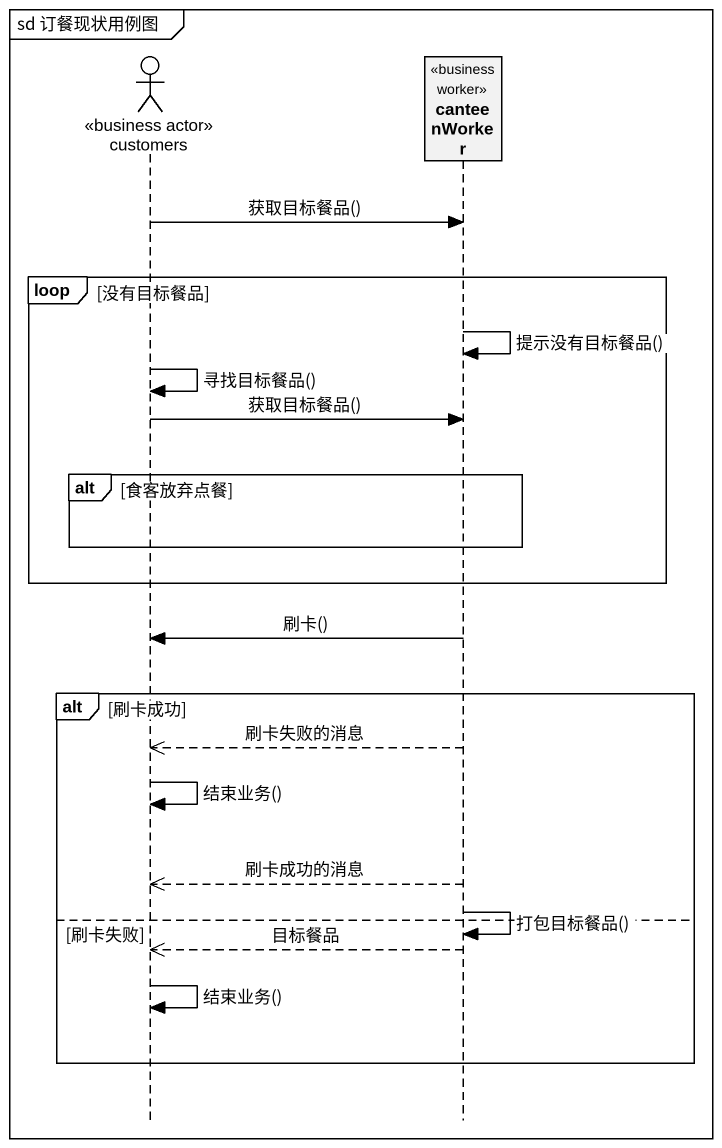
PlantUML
@startuml
mainframe sd 订餐现状用例图
hide footbox
actor customers <<business actor>>
participant canteenWorker <<business worker>>

customers -> canteenWorker : 获取目标餐品()
loop 没有目标餐品
  canteenWorker -> canteenWorker : 提示没有目标餐品()
  customers -> customers : 寻找目标餐品()
  customers -> canteenWorker : 获取目标餐品()
  alt 食客放弃点餐
  end
end
canteenWorker -> customers : 刷卡()
alt 刷卡成功
  canteenWorker -->> customers : 刷卡失败的消息
  customers -> customers : 结束业务()
  canteenWorker -->> customers : 刷卡成功的消息
  canteenWorker -> canteenWorker : 打包目标餐品()
else 刷卡失败
  canteenWorker -->> customers : 目标餐品
  customers -> customers : 结束业务()
end
@enduml
